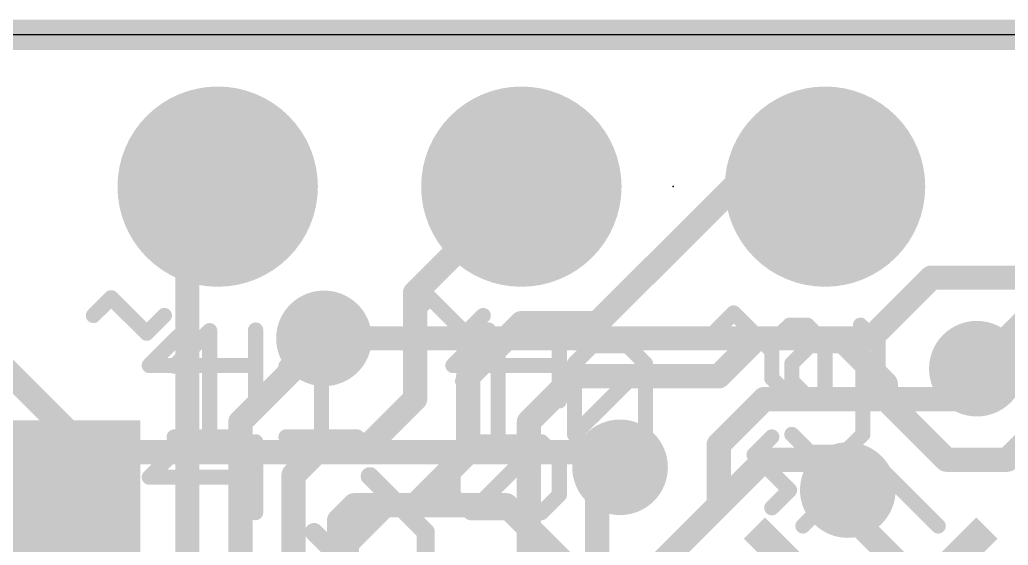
# Model space of a CAD drawing. Extents: x -0.1 to 35.7, y -0.1 to 17.9.
# Drawn here: x 12.31 to 20.58, y 13.51 to 17.91 of the extents above; entities that cross this region are included whole.
import ezdxf

# ---------------------------------------------------------------- set-up
doc = ezdxf.new("R2010")
doc.units = 0
for name, color, linetype in [('1', 12, 'CONTINUOUS'), ('16', 132, 'CONTINUOUS'), ('17', 110, 'CONTINUOUS'), ('18', 110, 'CONTINUOUS'), ('20', 53, 'CONTINUOUS'), ('21', 40, 'CONTINUOUS'), ('22', 6, 'CONTINUOUS'), ('23', 40, 'CONTINUOUS')]:
    doc.layers.add(name, color=color, linetype=linetype)

# ---------------------------------------------------------------- blocks, each defined once
blk = doc.blocks.new('RECT')
blk.add_solid([(-0.5, -0.5), (0.5, -0.5), (-0.5, 0.5), (0.5, 0.5)])
blk = doc.blocks.new('ROUNDP')
at = {"const_width": 0.5}
blk.add_lwpolyline([(0, -0.25, 1), (0, 0.25, 1), (0, -0.25)], format="xyb", dxfattribs=at)
blk = doc.blocks.new('ROUNDV')
at = {"const_width": 0.5}
blk.add_lwpolyline([(0, -0.25, 1), (0, 0.25, 1), (0, -0.25)], format="xyb", dxfattribs=at)

msp = doc.modelspace()

# ---------------------------------------------------------------- linework, layer by layer
at = {"layer": '1'}
for points, const_width in [([(35.56, 17.78), (0, 17.78)], 0.254), ([(13.716, 16.256), (13.97, 16.51)], 0.2032), ([(15.621, 15.621), (16.51, 16.51)], 0.2032), ([(17.145, 15.367), (18.288, 16.51)], 0.2032), ([(18.288, 16.51), (19.05, 16.51)], 0.2032), ([(13.716, 11.811), (13.716, 16.256)], 0.2032), ([(21.463, 16.129), (20.32, 14.986)], 0.2032), ([(15.621, 14.732), (15.621, 15.621)], 0.2032), ([(16.0655, 14.9225), (16.51, 15.367)], 0.2032), ([(16.51, 15.367), (17.145, 15.367)], 0.2032), ([(14.1605, 14.5415), (14.859, 15.24)], 0.2032), ([(18.161, 14.9225), (18.4785, 15.24)], 0.2032), ([(18.4785, 15.24), (19.177, 15.24)], 0.2032), ([(19.558, 14.859), (19.177, 15.24)], 0.2032), ([(20.574, 14.224), (21.59, 15.24)], 0.2032), ([(16.0655, 14.2875), (16.0655, 14.9225)], 0.2032), ([(16.5735, 14.5415), (16.9545, 14.9225)], 0.2032), ([(16.9545, 14.9225), (18.161, 14.9225)], 0.2032), ([(19.558, 14.732), (19.558, 14.859)], 0.2032), ([(15.24, 14.351), (15.621, 14.732)], 0.2032), ([(20.066, 14.224), (19.558, 14.732)], 0.2032), ([(14.1605, 12.3825), (14.1605, 14.5415)], 0.2032), ([(16.5735, 12.7086), (16.5735, 14.5415)], 0.2032), ([(14.605, 14.097), (14.859, 14.351)], 0.2032), ([(14.859, 14.351), (15.24, 14.351)], 0.2032), ([(15.621, 13.843), (16.0655, 14.2875)], 0.2032), ([(17.653, 13.335), (18.542, 14.224)], 0.2032), ([(18.542, 14.224), (18.9865, 14.224)], 0.2032), ([(18.9865, 14.224), (19.2405, 13.97)], 0.2032), ([(20.066, 14.224), (20.574, 14.224)], 0.2032), ([(17.145, 13.97), (17.3355, 14.1605)], 0.2032), ([(14.605, 12.5558), (14.605, 14.097)], 0.2032), ([(17.145, 12.8442), (17.145, 13.97)], 0.2032), ([(15.0495, 13.5255), (15.367, 13.843)], 0.2032), ([(15.367, 13.843), (15.621, 13.843)], 0.2032), ([(15.0495, 12.8184), (15.0495, 13.5255)], 0.2032)]:
    msp.add_lwpolyline(points, dxfattribs=dict(at, const_width=const_width))
at = {"layer": '1', "const_width": 0.1016}
for points in [[(14.0059, 16.4741, 1), (13.9341, 16.5459)], [(16.5459, 16.4741, 1), (16.4741, 16.5459)], [(18.288, 16.5608, 1), (18.288, 16.4592)], [(18.3239, 16.4741, 1), (18.2521, 16.5459)], [(19.05, 16.4592, 1), (19.05, 16.5608)], [(13.7668, 16.256, 1), (13.6652, 16.256)], [(13.6801, 16.2919, 1), (13.7519, 16.2201)], [(15.6718, 15.621, 1), (15.5702, 15.621)], [(15.5851, 15.6569, 1), (15.6569, 15.5851)], [(16.51, 15.4178, 1), (16.51, 15.3162)], [(16.5459, 15.3311, 1), (16.4741, 15.4029)], [(17.145, 15.3162, 1), (17.145, 15.4178)], [(17.1091, 15.4029, 1), (17.1809, 15.3311)], [(14.8949, 15.2041, 1), (14.8231, 15.2759)], [(18.4785, 15.2908, 1), (18.4785, 15.1892)], [(18.5144, 15.2041, 1), (18.4426, 15.2759)], [(19.2129, 15.2759, 1), (19.1411, 15.2041)], [(19.177, 15.1892, 1), (19.177, 15.2908)], [(20.2841, 15.0219, 1), (20.3559, 14.9501)], [(16.1163, 14.9225, 1), (16.0147, 14.9225)], [(16.0296, 14.9584, 1), (16.1014, 14.8866)], [(16.9545, 14.9733, 1), (16.9545, 14.8717)], [(16.9904, 14.8866, 1), (16.9186, 14.9584)], [(18.1251, 14.9584, 1), (18.1969, 14.8866)], [(18.161, 14.8717, 1), (18.161, 14.9733)], [(19.6088, 14.859, 1), (19.5072, 14.859)], [(19.5221, 14.8231, 1), (19.5939, 14.8949)], [(15.6569, 14.6961, 1), (15.5851, 14.7679)], [(19.5939, 14.7679, 1), (19.5221, 14.6961)], [(15.5702, 14.732, 1), (15.6718, 14.732)], [(19.5072, 14.732, 1), (19.6088, 14.732)], [(14.2113, 14.5415, 1), (14.1097, 14.5415)], [(16.6243, 14.5415, 1), (16.5227, 14.5415)], [(14.1246, 14.5774, 1), (14.1964, 14.5056)], [(16.5376, 14.5774, 1), (16.6094, 14.5056)], [(14.859, 14.4018, 1), (14.859, 14.3002)], [(14.8949, 14.3151, 1), (14.8231, 14.3869)], [(15.2041, 14.3869, 1), (15.2759, 14.3151)], [(15.24, 14.3002, 1), (15.24, 14.4018)], [(16.1014, 14.2516, 1), (16.0296, 14.3234)], [(16.0147, 14.2875, 1), (16.1163, 14.2875)], [(18.542, 14.2748, 1), (18.542, 14.1732)], [(18.5779, 14.1881, 1), (18.5061, 14.2599)], [(19.0224, 14.2599, 1), (18.9506, 14.1881)], [(18.9865, 14.1732, 1), (18.9865, 14.2748)], [(20.066, 14.2748, 1), (20.066, 14.1732)], [(20.0301, 14.1881, 1), (20.1019, 14.2599)], [(20.5381, 14.2599, 1), (20.6099, 14.1881)], [(20.574, 14.1732, 1), (20.574, 14.2748)], [(17.3714, 14.1246, 1), (17.2996, 14.1964)], [(14.6558, 14.097, 1), (14.5542, 14.097)], [(14.5691, 14.1329, 1), (14.6409, 14.0611)], [(17.1958, 13.97, 1), (17.0942, 13.97)], [(17.1091, 14.0059, 1), (17.1809, 13.9341)], [(19.2046, 13.9341, 1), (19.2764, 14.0059)], [(15.367, 13.8938, 1), (15.367, 13.7922)], [(15.4029, 13.8071, 1), (15.3311, 13.8789)], [(15.5851, 13.8789, 1), (15.6569, 13.8071)], [(15.621, 13.7922, 1), (15.621, 13.8938)], [(15.1003, 13.5255, 1), (14.9987, 13.5255)], [(15.0136, 13.5614, 1), (15.0854, 13.4896)]]:
    msp.add_lwpolyline(points, format="xyb", dxfattribs=at)
at = {"layer": '16'}
for points, const_width in [([(35.56, 17.78), (0, 17.78)], 0.254), ([(12.8905, 14.2875), (11.43, 15.748)], 0.2032), ([(19.431, 15.24), (19.939, 15.748)], 0.2032), ([(19.939, 15.748), (20.701, 15.748)], 0.2032), ([(14.859, 15.24), (19.431, 15.24)], 0.2032), ([(20.32, 14.859), (20.32, 14.986)], 0.2032), ([(20.193, 14.732), (20.32, 14.859)], 0.2032), ([(18.542, 14.732), (18.161, 14.351)], 0.2032), ([(20.193, 14.732), (18.542, 14.732)], 0.2032), ([(17.2085, 14.2875), (12.8905, 14.2875)], 0.2032), ([(17.3355, 14.1605), (17.2085, 14.2875)], 0.2032), ([(18.161, 14.351), (18.161, 13.843)], 0.2032), ([(19.2405, 13.7795), (19.2405, 13.97)], 0.2032), ([(15.113, 13.843), (14.986, 13.716)], 0.2032), ([(16.383, 13.843), (15.113, 13.843)], 0.2032), ([(16.891, 13.335), (16.383, 13.843)], 0.2032), ([(18.161, 13.843), (17.653, 13.335)], 0.2032), ([(14.986, 13.716), (14.986, 12.446)], 0.2032), ([(20.701, 12.319), (19.2405, 13.7795)], 0.2032)]:
    msp.add_lwpolyline(points, dxfattribs=dict(at, const_width=const_width))
at = {"layer": '16', "const_width": 0.1016}
for points in [[(19.939, 15.7988, 1), (19.939, 15.6972)], [(19.9749, 15.7121, 1), (19.9031, 15.7839)], [(14.859, 15.2908, 1), (14.859, 15.1892)], [(19.3951, 15.2759, 1), (19.4669, 15.2041)], [(19.431, 15.1892, 1), (19.431, 15.2908)], [(20.3708, 14.986, 1), (20.2692, 14.986)], [(20.2692, 14.859, 1), (20.3708, 14.859)], [(20.3559, 14.8231, 1), (20.2841, 14.8949)], [(18.542, 14.7828, 1), (18.542, 14.6812)], [(18.5779, 14.6961, 1), (18.5061, 14.7679)], [(20.1571, 14.7679, 1), (20.2289, 14.6961)], [(20.193, 14.6812, 1), (20.193, 14.7828)], [(12.8905, 14.3383, 1), (12.8905, 14.2367)], [(17.2444, 14.3234, 1), (17.1726, 14.2516)], [(17.2085, 14.2367, 1), (17.2085, 14.3383)], [(18.2118, 14.351, 1), (18.1102, 14.351)], [(18.1251, 14.3869, 1), (18.1969, 14.3151)], [(12.8546, 14.2516, 1), (12.9264, 14.3234)], [(17.2996, 14.1246, 1), (17.3714, 14.1964)], [(19.2913, 13.97, 1), (19.1897, 13.97)], [(15.113, 13.8938, 1), (15.113, 13.7922)], [(15.1489, 13.8071, 1), (15.0771, 13.8789)], [(16.4189, 13.8789, 1), (16.3471, 13.8071)], [(16.383, 13.7922, 1), (16.383, 13.8938)], [(18.1102, 13.843, 1), (18.2118, 13.843)], [(18.1969, 13.8071, 1), (18.1251, 13.8789)], [(15.0368, 13.716, 1), (14.9352, 13.716)], [(19.2764, 13.8154, 1), (19.2046, 13.7436)], [(19.1897, 13.7795, 1), (19.2913, 13.7795)], [(14.9501, 13.7519, 1), (15.0219, 13.6801)]]:
    msp.add_lwpolyline(points, format="xyb", dxfattribs=at)
at = {"layer": '20'}
msp.add_line((35.56, 17.78), (0, 17.78), dxfattribs=at)
at = {"layer": '21'}
for points, const_width in [([(12.9307, 15.4313), (13.079, 15.5796)], 0.127), ([(13.079, 15.5796), (13.3756, 15.283)], 0.127), ([(15.5977, 15.4313), (15.746, 15.5796)], 0.127), ([(15.746, 15.5796), (16.0426, 15.283)], 0.127), ([(13.3756, 15.283), (13.5239, 15.4313)], 0.127), ([(16.0426, 15.283), (16.1909, 15.4313)], 0.127), ([(18.1377, 15.3043), (18.286, 15.4526)], 0.127), ([(18.286, 15.4526), (18.5826, 15.156)], 0.127), ([(13.606, 15.0077), (13.9026, 15.3043)], 0.127), ([(13.9026, 15.3043), (13.9026, 14.4145)], 0.127), ([(14.5415, 15.0077), (14.8381, 15.3043)], 0.127), ([(14.8381, 15.3043), (14.8381, 14.4145)], 0.127), ([(18.5826, 15.156), (18.7309, 15.3043)], 0.127), ([(16.019, 14.8807), (16.3156, 15.1773)], 0.127), ([(16.3156, 15.1773), (16.3156, 14.2875)], 0.127), ([(16.9545, 15.029), (17.1028, 15.1773)], 0.127), ([(17.1028, 15.1773), (17.3994, 15.1773)], 0.127), ([(17.3994, 15.1773), (17.5477, 15.029)], 0.127), ([(18.921, 15.1773), (18.7727, 15.029)], 0.127), ([(19.2176, 15.1773), (18.921, 15.1773)], 0.127), ([(19.3659, 15.029), (19.2176, 15.1773)], 0.127), ([(16.9545, 14.4358), (16.9545, 15.029)], 0.127), ([(16.9545, 14.4358), (17.5477, 15.029)], 0.127), ([(17.5477, 15.029), (17.5477, 14.4358)], 0.127), ([(18.7727, 15.029), (18.7727, 14.8807)], 0.127), ([(19.3659, 14.4358), (19.3659, 15.029)], 0.127), ([(18.7727, 14.8807), (18.921, 14.7324)], 0.127), ([(18.921, 14.7324), (19.3659, 14.7324)], 0.127), ([(13.606, 14.4145), (14.1992, 14.4145)], 0.127), ([(14.5415, 14.4145), (15.1347, 14.4145)], 0.127), ([(17.1028, 14.2875), (16.9545, 14.4358)], 0.127), ([(17.5477, 14.4358), (17.3994, 14.2875)], 0.127), ([(18.7727, 14.4358), (18.921, 14.2875)], 0.127), ([(19.2176, 14.2875), (19.3659, 14.4358)], 0.127), ([(16.019, 14.2875), (16.6122, 14.2875)], 0.127), ([(17.3994, 14.2875), (17.1028, 14.2875)], 0.127), ([(18.921, 14.2875), (19.2176, 14.2875)], 0.127), ([(18.8653, 13.6695), (19.431, 14.2352)], 0.127), ([(19.431, 14.2352), (19.9967, 13.6695)], 0.127), ([(15.7099, 13.618), (15.2425, 14.0854)], 0.1524), ([(14.7751, 13.618), (15.2425, 13.1506)], 0.1524), ([(15.7099, 13.1506), (15.7099, 13.618)], 0.1524), ([(17.3151, 12.8509), (16.6141, 13.5519)], 0.1524), ([(16.6141, 13.5519), (16.6141, 12.8509)], 0.1524)]:
    msp.add_lwpolyline(points, dxfattribs=dict(at, const_width=const_width))
for points, const_width in [([(13.1015, 15.602, 1), (13.0566, 15.5571)], 0.0635), ([(13.1015, 15.5571, 1), (13.0566, 15.602)], 0.0635), ([(15.7685, 15.602, 1), (15.7236, 15.5571)], 0.0635), ([(15.7685, 15.5571, 1), (15.7236, 15.602)], 0.0635), ([(12.9083, 15.4537, 1), (12.9532, 15.4088)], 0.0635), ([(13.5464, 15.4088, 1), (13.5015, 15.4537)], 0.0635), ([(15.5753, 15.4537, 1), (15.6202, 15.4088)], 0.0635), ([(16.2134, 15.4088, 1), (16.1685, 15.4537)], 0.0635), ([(18.3085, 15.475, 1), (18.2636, 15.4301)], 0.0635), ([(18.3085, 15.4301, 1), (18.2636, 15.475)], 0.0635), ([(13.3532, 15.3054, 1), (13.3981, 15.2605)], 0.0635), ([(13.3532, 15.2605, 1), (13.3981, 15.3054)], 0.0635), ([(13.9343, 15.3043, 1), (13.8708, 15.3043)], 0.0635), ([(13.925, 15.2818, 1), (13.8801, 15.3267)], 0.0635), ([(14.8698, 15.3043, 1), (14.8063, 15.3043)], 0.0635), ([(14.8605, 15.2818, 1), (14.8156, 15.3267)], 0.0635), ([(16.0202, 15.3054, 1), (16.0651, 15.2605)], 0.0635), ([(16.0202, 15.2605, 1), (16.0651, 15.3054)], 0.0635), ([(18.1153, 15.3267, 1), (18.1602, 15.2818)], 0.0635), ([(18.7534, 15.2818, 1), (18.7085, 15.3267)], 0.0635), ([(16.3473, 15.1773, 1), (16.2838, 15.1773)], 0.0635), ([(16.338, 15.1548, 1), (16.2931, 15.1997)], 0.0635), ([(17.1028, 15.209, 1), (17.1028, 15.1455)], 0.0635), ([(17.1252, 15.1548, 1), (17.0803, 15.1997)], 0.0635), ([(17.4218, 15.1997, 1), (17.3769, 15.1548)], 0.0635), ([(17.3994, 15.1455, 1), (17.3994, 15.209)], 0.0635), ([(18.921, 15.209, 1), (18.921, 15.1455)], 0.0635), ([(18.9435, 15.1548, 1), (18.8986, 15.1997)], 0.0635), ([(19.2401, 15.1997, 1), (19.1952, 15.1548)], 0.0635), ([(19.2176, 15.1455, 1), (19.2176, 15.209)], 0.0635), ([(18.5602, 15.1784, 1), (18.6051, 15.1335)], 0.0635), ([(18.5602, 15.1335, 1), (18.6051, 15.1784)], 0.0635), ([(13.5835, 15.0301, 1), (13.6284, 14.9852)], 0.0635), ([(14.519, 15.0301, 1), (14.564, 14.9852)], 0.0635), ([(16.9862, 15.029, 1), (16.9228, 15.029)], 0.0635), ([(16.932, 15.0514, 1), (16.977, 15.0065)], 0.0635), ([(17.5794, 15.029, 1), (17.5159, 15.029)], 0.0635), ([(17.5701, 15.0065, 1), (17.5252, 15.0514)], 0.0635), ([(17.5252, 15.0065, 1), (17.5701, 15.0514)], 0.0635), ([(18.8045, 15.029, 1), (18.741, 15.029)], 0.0635), ([(18.7503, 15.0514, 1), (18.7952, 15.0065)], 0.0635), ([(19.3977, 15.029, 1), (19.3342, 15.029)], 0.0635), ([(19.3435, 15.0065, 1), (19.3884, 15.0514)], 0.0635), ([(15.9965, 14.9031, 1), (16.0414, 14.8582)], 0.0635), ([(18.7952, 14.9031, 1), (18.7503, 14.8582)], 0.0635), ([(18.741, 14.8807, 1), (18.8045, 14.8807)], 0.0635), ([(18.921, 14.7641, 1), (18.921, 14.7006)], 0.0635), ([(18.8986, 14.7099, 1), (18.9435, 14.7548)], 0.0635), ([(19.3659, 14.7006, 1), (19.3659, 14.7641)], 0.0635), ([(13.606, 14.4463, 1), (13.606, 14.3827)], 0.0635), ([(14.1992, 14.3827, 1), (14.1992, 14.4463)], 0.0635), ([(14.5415, 14.4463, 1), (14.5415, 14.3827)], 0.0635), ([(15.1347, 14.3827, 1), (15.1347, 14.4463)], 0.0635), ([(16.977, 14.4582, 1), (16.932, 14.4133)], 0.0635), ([(16.932, 14.4582, 1), (16.977, 14.4133)], 0.0635), ([(17.5701, 14.4133, 1), (17.5252, 14.4582)], 0.0635), ([(18.7952, 14.4582, 1), (18.7503, 14.4133)], 0.0635), ([(19.3884, 14.4133, 1), (19.3435, 14.4582)], 0.0635), ([(13.8708, 14.4145, 1), (13.9343, 14.4145)], 0.0635), ([(14.8063, 14.4145, 1), (14.8698, 14.4145)], 0.0635), ([(16.9228, 14.4358, 1), (16.9862, 14.4358)], 0.0635), ([(17.5159, 14.4358, 1), (17.5794, 14.4358)], 0.0635), ([(19.3342, 14.4358, 1), (19.3977, 14.4358)], 0.0635), ([(16.019, 14.3193, 1), (16.019, 14.2558)], 0.0635), ([(16.2838, 14.2875, 1), (16.3473, 14.2875)], 0.0635), ([(16.6122, 14.2558, 1), (16.6122, 14.3193)], 0.0635), ([(17.1028, 14.3193, 1), (17.1028, 14.2558)], 0.0635), ([(17.0803, 14.265, 1), (17.1252, 14.31)], 0.0635), ([(17.3769, 14.31, 1), (17.4218, 14.265)], 0.0635), ([(17.3994, 14.2558, 1), (17.3994, 14.3193)], 0.0635), ([(18.921, 14.3193, 1), (18.921, 14.2558)], 0.0635), ([(18.8986, 14.265, 1), (18.9435, 14.31)], 0.0635), ([(19.1952, 14.31, 1), (19.2401, 14.265)], 0.0635), ([(19.2176, 14.2558, 1), (19.2176, 14.3193)], 0.0635), ([(19.4535, 14.2576, 1), (19.4085, 14.2127)], 0.0635), ([(19.4535, 14.2127, 1), (19.4085, 14.2576)], 0.0635), ([(15.2694, 14.1123, 1), (15.2156, 14.0584)], 0.0762), ([(14.8021, 13.645, 1), (14.7482, 13.5911)], 0.0762), ([(15.748, 13.618, 1), (15.6718, 13.618)], 0.0762), ([(15.6829, 13.5911, 1), (15.7368, 13.645)], 0.0762), ([(18.8429, 13.6919, 1), (18.8878, 13.647)], 0.0635), ([(19.9742, 13.647, 1), (20.0191, 13.6919)], 0.0635), ([(16.641, 13.5789, 1), (16.5871, 13.525)], 0.0762), ([(16.6522, 13.5519, 1), (16.576, 13.5519)], 0.0762)]:
    msp.add_lwpolyline(points, format="xyb", dxfattribs=dict(at, const_width=const_width))
at = {"layer": '22', "const_width": 0.127}
for points in [[(18.6047, 15.2017), (18.753, 15.35)], [(18.753, 15.35), (18.9013, 15.35)], [(18.9013, 15.35), (19.0496, 15.2017)], [(19.3462, 15.35), (19.4945, 15.2017)], [(13.6943, 15.3098), (13.3977, 15.0132)], [(14.2875, 15.3098), (14.2875, 14.7166)], [(16.2343, 15.3098), (15.9377, 15.0132)], [(16.8275, 15.3098), (16.8275, 14.7166)], [(18.6047, 14.9051), (18.6047, 15.2017)], [(19.0496, 15.2017), (19.0496, 14.7568)], [(19.4945, 15.2017), (19.4945, 14.9051)], [(13.3977, 15.0132), (14.2875, 15.0132)], [(15.9377, 15.0132), (16.8275, 15.0132)], [(18.753, 14.7568), (18.6047, 14.9051)], [(19.4945, 14.9051), (19.3462, 14.7568)], [(19.3462, 14.7568), (18.753, 14.7568)], [(18.6047, 14.4145), (18.4564, 14.2662)], [(13.6943, 14.3743), (13.3977, 14.0777)], [(14.2875, 14.3743), (14.2875, 13.7811)], [(16.086, 14.3743), (15.9377, 14.226)], [(16.6792, 14.3743), (16.086, 14.3743)], [(16.6792, 14.3743), (16.086, 13.7811)], [(16.8275, 14.226), (16.6792, 14.3743)], [(18.4564, 14.2662), (18.753, 13.9696)], [(15.9377, 14.226), (15.9377, 13.9294)], [(16.8275, 13.9294), (16.8275, 14.226)], [(13.3977, 14.0777), (14.2875, 14.0777)], [(15.9377, 13.9294), (16.086, 13.7811)], [(16.6792, 13.7811), (16.8275, 13.9294)], [(18.753, 13.9696), (18.6047, 13.8213)], [(16.086, 13.7811), (16.6792, 13.7811)]]:
    msp.add_lwpolyline(points, dxfattribs=at)
at = {"layer": '22', "const_width": 0.0635}
for points in [[(18.753, 15.3818, 1), (18.753, 15.3183)], [(18.7755, 15.3276, 1), (18.7306, 15.3725)], [(18.9238, 15.3725, 1), (18.8789, 15.3276)], [(18.9013, 15.3183, 1), (18.9013, 15.3818)], [(19.3687, 15.3725, 1), (19.3238, 15.3276)], [(13.7168, 15.2873, 1), (13.6719, 15.3322)], [(14.3193, 15.3098, 1), (14.2558, 15.3098)], [(16.2568, 15.2873, 1), (16.2119, 15.3322)], [(16.8592, 15.3098, 1), (16.7958, 15.3098)], [(18.6365, 15.2017, 1), (18.573, 15.2017)], [(18.5823, 15.2242, 1), (18.6272, 15.1793)], [(19.0814, 15.2017, 1), (19.0179, 15.2017)], [(19.0272, 15.1793, 1), (19.0721, 15.2242)], [(19.5263, 15.2017, 1), (19.4628, 15.2017)], [(19.472, 15.1793, 1), (19.517, 15.2242)], [(13.3977, 15.0449, 1), (13.3977, 14.9814)], [(13.3753, 15.0356, 1), (13.4202, 14.9907)], [(14.2875, 14.9814, 1), (14.2875, 15.0449)], [(15.9377, 15.0449, 1), (15.9377, 14.9814)], [(15.9153, 15.0356, 1), (15.9602, 14.9907)], [(16.8275, 14.9814, 1), (16.8275, 15.0449)], [(18.6272, 14.9276, 1), (18.5823, 14.8827)], [(19.517, 14.8827, 1), (19.472, 14.9276)], [(18.573, 14.9051, 1), (18.6365, 14.9051)], [(19.4628, 14.9051, 1), (19.5263, 14.9051)], [(18.753, 14.7886, 1), (18.753, 14.7251)], [(18.7306, 14.7344, 1), (18.7755, 14.7793)], [(19.3238, 14.7793, 1), (19.3687, 14.7344)], [(19.3462, 14.7251, 1), (19.3462, 14.7886)], [(14.2558, 14.7166, 1), (14.3193, 14.7166)], [(16.7958, 14.7166, 1), (16.8592, 14.7166)], [(19.0179, 14.7568, 1), (19.0814, 14.7568)], [(18.6272, 14.392, 1), (18.5823, 14.437)], [(13.7168, 14.3518, 1), (13.6719, 14.3967)], [(14.3193, 14.3743, 1), (14.2558, 14.3743)], [(16.086, 14.406, 1), (16.086, 14.3425)], [(16.1085, 14.3518, 1), (16.0636, 14.3967)], [(16.7017, 14.3967, 1), (16.6568, 14.3518)], [(16.7017, 14.3518, 1), (16.6568, 14.3967)], [(16.6792, 14.3425, 1), (16.6792, 14.406)], [(18.4789, 14.2887, 1), (18.434, 14.2438)], [(18.434, 14.2887, 1), (18.4789, 14.2438)], [(15.9695, 14.226, 1), (15.906, 14.226)], [(15.9153, 14.2484, 1), (15.9602, 14.2035)], [(16.8592, 14.226, 1), (16.7958, 14.226)], [(16.805, 14.2035, 1), (16.85, 14.2484)], [(13.3977, 14.1094, 1), (13.3977, 14.0459)], [(14.2875, 14.0459, 1), (14.2875, 14.1094)], [(13.3753, 14.1001, 1), (13.4202, 14.0552)], [(15.9602, 13.9518, 1), (15.9153, 13.9069)], [(16.85, 13.9069, 1), (16.805, 13.9518)], [(18.7755, 13.9472, 1), (18.7306, 13.9921)], [(18.7306, 13.9472, 1), (18.7755, 13.9921)], [(15.906, 13.9294, 1), (15.9695, 13.9294)], [(16.7958, 13.9294, 1), (16.8592, 13.9294)], [(14.2558, 13.7811, 1), (14.3193, 13.7811)], [(16.086, 13.8128, 1), (16.086, 13.7493)], [(16.0636, 13.8035, 1), (16.1085, 13.7586)], [(16.0636, 13.7586, 1), (16.1085, 13.8035)], [(16.6568, 13.8035, 1), (16.7017, 13.7586)], [(16.6792, 13.7493, 1), (16.6792, 13.8128)], [(18.5823, 13.8438, 1), (18.6272, 13.7989)]]:
    msp.add_lwpolyline(points, format="xyb", dxfattribs=at)
at = {"layer": '23'}
msp.add_point((17.78, 16.51), dxfattribs=at)

# ---------------------------------------------------------------- block references
at = {"layer": '1'}
for p, xscale, yscale, rotation in [((12.573, 13.904), 1.3, 1.5, 90), ((18.7416, 13.369), 0.8, 0.25, 315), ((20.1204, 13.369), 0.8, 0.25, 225)]:
    msp.add_blockref('RECT', p, dxfattribs=dict(at, xscale=xscale, yscale=yscale, rotation=rotation))
at = {"layer": '17', "xscale": 1.6764, "yscale": 1.6764, "rotation": 90}
for p in [(13.97, 16.51), (13.97, 16.51), (16.51, 16.51), (16.51, 16.51), (19.05, 16.51), (19.05, 16.51)]:
    msp.add_blockref('ROUNDP', p, dxfattribs=at)
at = {"layer": '18', "xscale": 0.8001, "yscale": 0.8001}
for p in [(14.859, 15.24), (14.859, 15.24), (20.32, 14.986), (20.32, 14.986), (17.3355, 14.1605), (17.3355, 14.1605), (19.2405, 13.97), (19.2405, 13.97)]:
    msp.add_blockref('ROUNDV', p, dxfattribs=at)

doc.saveas('drawing.dxf')
